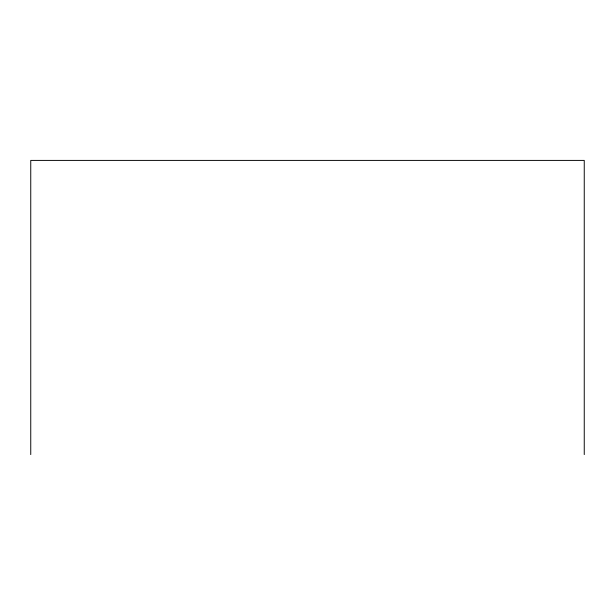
<?xml version="1.0" encoding="UTF-8"?>
<svg xmlns="http://www.w3.org/2000/svg" width="615" height="615" viewBox="0 0 615 615"><rect width="100%" height="100%" fill="white"/><g stroke="black" fill="none" stroke-linecap="round" stroke-linejoin="round"><path stroke-width="0.92" d="M584.25 454.593L584.25 160.407L30.75 160.407L30.75 454.593"/></g></svg>
